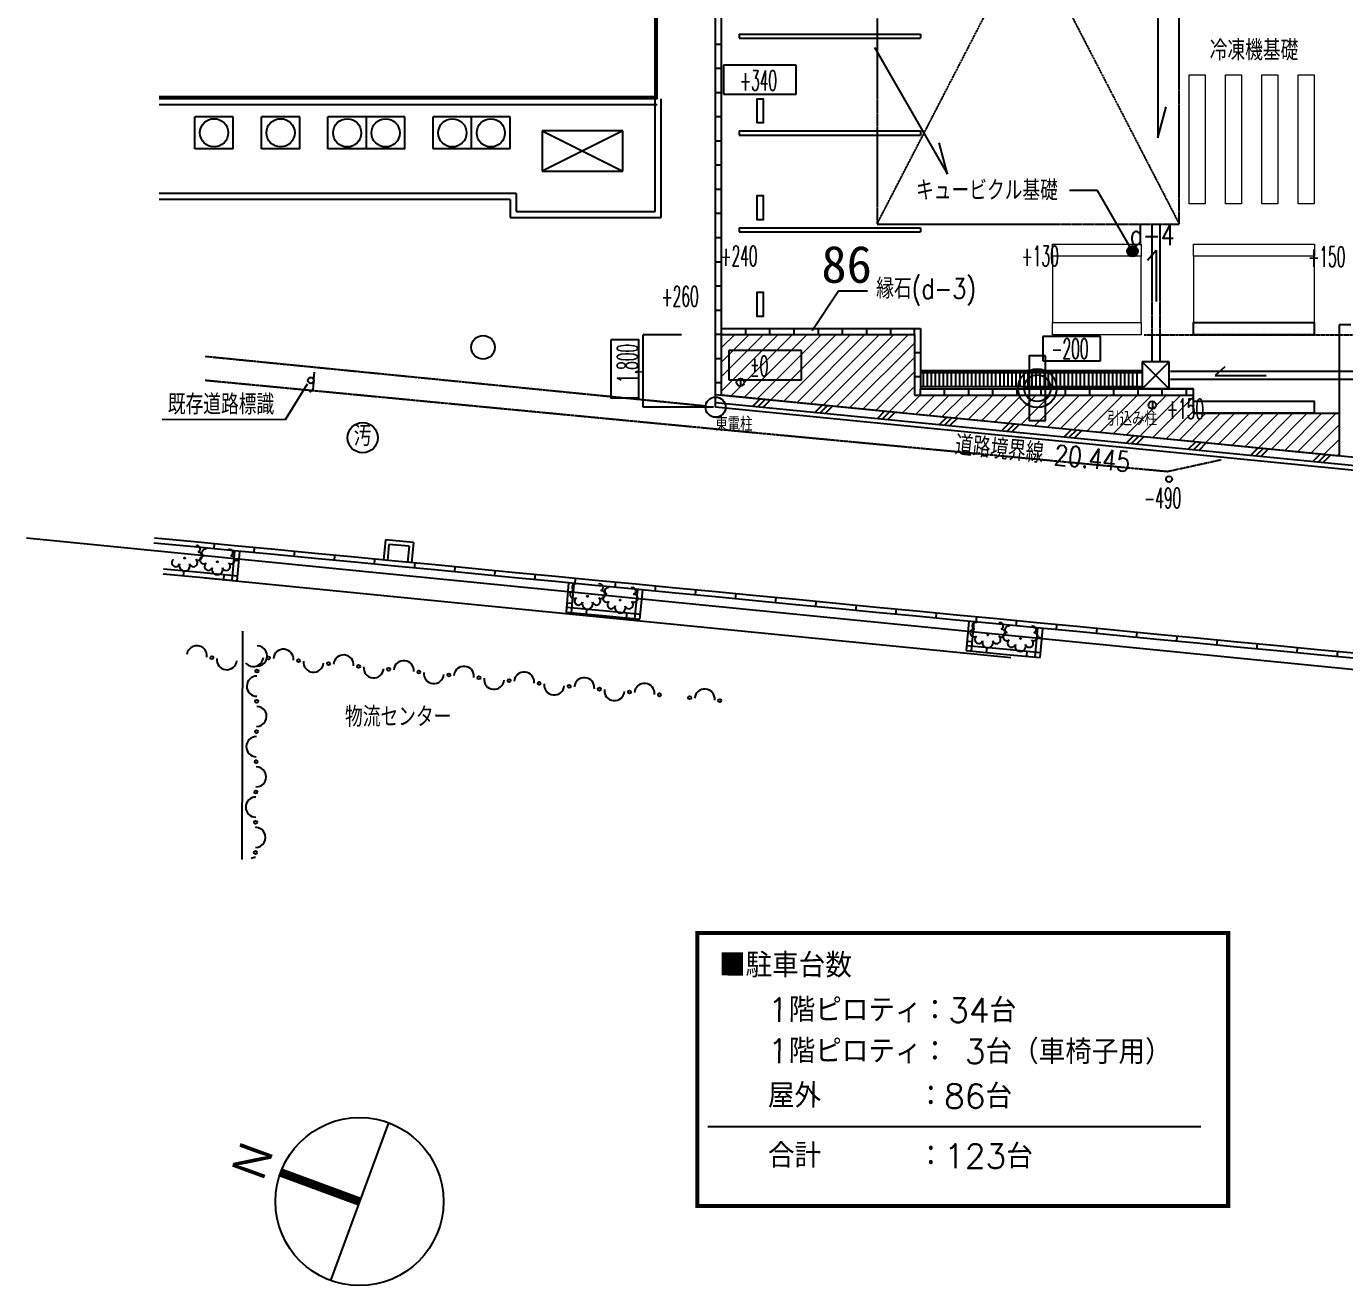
# Model space of a CAD drawing. Header units: millimetres. Extents: x 3721 to 423725, y 3529 to 115772.
# Drawn here: x 3721 to 36435, y 8220 to 39457 of the extents above; entities that cross this region are included whole.
import ezdxf
from ezdxf.enums import TextEntityAlignment as Align

# ---------------------------------------------------------------- set-up
doc = ezdxf.new("R2010")
doc.units = ezdxf.units.MM
doc.header["$LTSCALE"] = 0.2
doc.header["$PDMODE"] = 1
doc.linetypes.add('CENTER', pattern=[50.8, 31.75, -6.35, 6.35, -6.35])
doc.linetypes.add('HIDDEN', pattern=[0.375, 0.25, -0.125])
doc.layers.get('Defpoints').update_dxf_attribs({"color": 40})
for name, color, linetype in [('0-0', 7, 'Continuous'), ('0-1', 7, 'Continuous'), ('92 設備記述', 3, 'Continuous'), ('A_建築（下図）', 8, 'Continuous'), ('A_緑地', 3, 'Continuous')]:
    doc.layers.add(name, color=color, linetype=linetype)
doc.layers.add('A_通芯', color=8, linetype='Continuous', plot=False)
doc.layers.add('改修範囲', color=1, linetype='Continuous', lineweight=9, true_color=0xff0000)
doc.styles.get("Standard").update_dxf_attribs({"font": 'simplex.shx', "width": 0.8, "height": 700, "bigfont": 'extfont2.shx'})
doc.styles.add('Standard-A', font='romans.shx', dxfattribs={"bigfont": 'extfont2.shx'})
doc.styles.add('ゴシック', font='MS Gothic.ttf', dxfattribs={"height": 4})

msp = doc.modelspace()

# ---------------------------------------------------------------- hatches: boundary and pattern name
at = {"layer": '92 設備記述'}
h = msp.add_hatch(color=8, dxfattribs=at)
h.dxf.hatch_style = 1
h.paths.add_polyline_path([(31301.1, 33878.2, 1), (31039.3, 33878.2, 1)])
at = {"layer": 'A_緑地', "lineweight": 5}
h = msp.add_hatch(dxfattribs=at)
h.set_pattern_fill('ANSI31', color=8, scale=80)
h.set_pattern_definition([(45, (-4649.45, 40348.75), (-179.6051, 179.6051), [])])
h.paths.add_polyline_path([(20974.5, 31812.2), (20974.5, 30314.7), (36299.3, 28806.9), (36299.3, 29858.5), (32687.9, 29858.5), (32687.9, 30312.2), (25757.9, 30312.2), (25757.9, 31812.2)])

# ---------------------------------------------------------------- linework, layer by layer
for p, q in [((12705.3, 12262.5), (11268.2, 8348.2)), ((11958.6, 10227.3), (10002.6, 10945.4)), ((11961.4, 10235.1), (10005.1, 10953.3)), ((11964.3, 10242.9), (10007.7, 10961.2)), ((11967.1, 10250.7), (10010.4, 10969.1)), ((11970, 10258.5), (10013, 10976.9)), ((11972.5, 10266.4), (10015.7, 10984.8)), ((11975.3, 10274.2), (10018.4, 10992.6)), ((11978.2, 10282), (10021.2, 11000.4)), ((11981, 10289.7), (10024, 11008.3)), ((11983.9, 10297.5), (10026.8, 11016.1)), ((11986.7, 10305.3), (10029.6, 11023.8)), ((11989.6, 10313.1), (10032.5, 11031.6)), ((11992.5, 10320.9), (10035.4, 11039.4)), ((11995.3, 10328.7), (10038.3, 11047.2)), ((11998.2, 10336.5), (10041.3, 11054.9)), ((12001, 10344.2), (10044.3, 11062.6)), ((12003.7, 10352.1), (10047.3, 11070.4)), ((12006.6, 10359.9), (10050.4, 11078.1)), ((12009.4, 10367.7), (10053.5, 11085.8)), ((12012.3, 10375.5), (10056.6, 11093.5)), ((12015.2, 10383.2), (10059.7, 11101.1))]:
    msp.add_line(p, q)
msp.add_circle((11986.7, 10305.3), 2084.9)
at = {"layer": '0-0', "color": 8, "linetype": 'Continuous'}
for p, q in [((21748.7, 30037.6), (21931.7, 30220.6)), ((21877.5, 30024.9), (22060.4, 30207.9)), ((22006.2, 30012.3), (22189.2, 30195.2)), ((23293.7, 29885.6), (23476.7, 30068.5)), ((23422.5, 29872.9), (23605.5, 30055.9)), ((23551.2, 29860.2), (23734.2, 30043.2)), ((24838.8, 29733.6), (25021.7, 29916.5)), ((24967.5, 29720.9), (25150.5, 29903.9)), ((25096.3, 29708.2), (25279.2, 29891.2)), ((26383.8, 29581.5), (26566.8, 29764.5)), ((26512.6, 29568.9), (26695.5, 29751.8)), ((26641.3, 29556.2), (26824.3, 29739.2)), ((27928.8, 29429.5), (28111.8, 29612.5)), ((28057.6, 29416.9), (28240.6, 29599.8)), ((28186.4, 29404.2), (28369.3, 29587.1)), ((29473.9, 29277.5), (29656.8, 29460.5)), ((29602.6, 29264.8), (29785.6, 29447.8)), ((29731.4, 29252.2), (29914.4, 29435.1)), ((31018.9, 29125.5), (31201.9, 29308.4)), ((31147.7, 29112.8), (31330.6, 29295.8)), ((31276.4, 29100.1), (31459.4, 29283.1)), ((32564, 28973.5), (32746.9, 29156.4)), ((32692.7, 28960.8), (32875.7, 29143.8)), ((32821.5, 28948.1), (33004.4, 29131.1)), ((34109, 28821.4), (34292, 29004.4)), ((34237.7, 28808.8), (34420.7, 28991.7)), ((34366.5, 28796.1), (34549.5, 28979.1)), ((35654, 28669.4), (35837, 28852.4)), ((35782.8, 28656.8), (35965.7, 28839.7)), ((35911.5, 28644.1), (36094.5, 28827.1))]:
    msp.add_line(p, q, dxfattribs=at)
at = {"layer": '0-1', "color": 8}
for p, q in [((20824.5, 30011.5), (20824.5, 93012.2)), ((19324.5, 37712.2), (19324.5, 89712.2)), ((19324.5, 37712.2), (7019.2, 37712.2)), ((19324.5, 34862.2), (19324.5, 37712.2)), ((19374.5, 37512.2), (7019.2, 37512.2)), ((15874.5, 35312.2), (7019.2, 35312.2)), ((15874.5, 35312.2), (15874.5, 34862.2)), ((15874.5, 34862.2), (19324.5, 34862.2)), ((41170.9, 27997.4), (20824.5, 30011.5)), ((41037.9, 23066.3), (3720.7, 26760.4)), ((8158, 25778.7), (28147.7, 23799.9)), ((9081.8, 24455.1), (9066, 18792.9))]:
    msp.add_line(p, q, dxfattribs=at)
at = {"layer": '0-1', "color": 8, "linetype": 'Continuous'}
for p, q in [((20974.5, 30314.7), (20974.5, 93012.2)), ((19374.5, 37662.2), (19374.5, 89762.2)), ((31795.5, 40315.7), (31795.5, 36688.7)), ((21407.9, 39262.2), (21407.9, 39162.2)), ((21407.9, 39262.2), (25907.9, 39262.2)), ((25907.9, 39262.2), (25907.9, 39162.2)), ((20974.4, 39011.5), (20824.4, 39011.5)), ((21407.9, 39162.2), (25907.9, 39162.2)), ((24764.6, 38934), (26578.1, 35792.9)), ((20974.4, 38411.5), (20824.4, 38411.5)), ((22824.7, 38496.4), (21024.7, 38496.4)), ((21024.7, 38496.4), (21024.7, 37776.4)), ((22824.7, 37776.4), (22824.7, 38496.4)), ((19374.5, 37662.2), (7019.2, 37662.2)), ((19474.5, 34712.2), (19474.5, 37662.2)), ((20974.4, 37811.5), (20824.4, 37811.5)), ((21024.7, 37776.4), (22824.7, 37776.4)), ((31795.5, 36688.7), (32003.2, 37463.8)), ((7904.5, 36422.2), (7904.5, 37212.2)), ((7904.5, 36422.2), (7904.5, 37212.2)), ((8854.5, 37212.2), (7904.5, 37212.2)), ((8854.5, 36422.2), (8854.5, 37212.2)), ((9554.5, 36422.2), (9554.5, 37212.2)), ((10504.5, 37212.2), (9554.5, 37212.2)), ((10504.5, 36422.2), (10504.5, 37212.2)), ((13114.5, 37212.2), (11204.5, 37212.2)), ((11204.5, 36418.2), (11204.5, 37212.2)), ((12159.5, 36418.2), (12159.5, 37212.2)), ((13114.5, 36418.2), (13114.5, 37212.2)), ((15724.5, 37212.2), (13814.5, 37212.2)), ((13814.5, 36418.2), (13814.5, 37212.2)), ((14769.5, 36418.2), (14769.5, 37212.2)), ((15724.5, 36418.2), (15724.5, 37212.2)), ((20974.4, 37211.5), (20824.4, 37211.5)), ((18524.5, 36862.2), (16524.5, 35862.2)), ((16524.5, 36862.2), (18524.5, 35862.2)), ((18524.5, 36862.2), (16524.5, 36862.2)), ((16524.5, 36862.2), (16524.5, 35862.2)), ((18524.5, 35862.2), (18524.5, 36862.2)), ((21407.9, 36862.2), (21407.9, 36762.2)), ((21407.9, 36862.2), (25907.9, 36862.2)), ((21407.9, 36762.2), (25907.9, 36762.2)), ((25907.9, 36862.2), (25907.9, 36762.2)), ((8854.5, 36422.2), (7904.5, 36422.2)), ((10504.5, 36422.2), (9554.5, 36422.2)), ((13114.5, 36418.2), (11204.5, 36418.2)), ((15724.5, 36418.2), (13814.5, 36418.2)), ((20974.4, 36611.5), (20824.4, 36611.5)), ((26578.1, 35792.9), (26370.4, 36568)), ((20974.4, 36011.5), (20824.4, 36011.5)), ((16524.5, 35862.2), (18524.5, 35862.2)), ((20974.4, 35411.5), (20824.4, 35411.5)), ((15724.5, 35162.2), (7019.2, 35162.2)), ((15724.5, 35162.2), (15724.5, 34712.2)), ((15724.5, 34712.2), (19474.5, 34712.2)), ((20974.5, 34811.5), (20824.5, 34811.5)), ((21407.9, 34462.2), (21407.9, 34362.2)), ((21407.9, 34462.2), (25907.9, 34462.2)), ((21407.9, 34362.2), (25907.9, 34362.2)), ((25907.9, 34462.2), (25907.9, 34362.2)), ((20974.5, 34211.5), (20824.5, 34211.5)), ((31546.8, 33657.6), (31756, 33904.6)), ((31756, 33904.6), (31756, 32631.6)), ((20974.5, 33611.5), (20824.5, 33611.5)), ((20974.5, 33011.5), (20824.5, 33011.5)), ((20974.5, 32411.5), (20824.5, 32411.5)), ((19028.3, 30011.5), (19028.3, 31808.5)), ((19979, 31808.5), (19028.3, 31808.5)), ((20974.5, 31811.5), (20824.5, 31811.5)), ((20974.5, 31962.2), (25907.9, 31962.2)), ((20974.5, 31812.2), (25757.9, 31812.2)), ((21574.5, 31812.2), (21574.5, 31962.2)), ((22174.5, 31812.2), (22174.5, 31962.2)), ((22774.5, 31812.2), (22774.5, 31962.2)), ((23374.5, 31812.2), (23374.5, 31962.2)), ((23974.5, 31812.2), (23974.5, 31962.2)), ((24574.5, 31812.2), (24574.5, 31962.2)), ((25174.5, 31812.2), (25174.5, 31962.2)), ((25757.9, 31812.2), (25757.9, 31962.2)), ((25757.9, 31812.2), (25757.9, 30312.2)), ((25907.9, 31962.2), (25907.9, 30462.2)), ((30375.4, 31765.9), (28942.5, 31765.9)), ((28942.5, 31765.9), (28942.5, 31158.8)), ((30375.4, 31158.8), (30375.4, 31765.9)), ((36299.3, 32055.2), (36299.3, 28806.9)), ((36587.9, 32055.2), (36299.3, 32055.2)), ((21155.7, 31413.3), (21155.7, 30693.3)), ((22955.7, 31413.3), (21155.7, 31413.3)), ((22955.7, 30693.3), (22955.7, 31413.3)), ((20974.5, 31211.5), (20824.5, 31211.5)), ((25907.9, 31362.2), (25757.9, 31362.2)), ((25907.9, 31137.2), (25907.9, 30462.2)), ((28942.5, 31158.8), (30375.4, 31158.8)), ((31407.9, 31137.2), (31407.9, 30462.2)), ((31407.9, 31137.2), (32082.9, 30462.2)), ((31407.9, 30462.2), (32082.9, 31137.2)), ((32082.9, 31137.2), (31407.9, 31137.2)), ((32082.9, 30462.2), (32082.9, 31137.2)), ((10859.4, 30881.4), (10848.5, 30706.1)), ((10859.4, 30881.4), (10848.5, 30706.1)), ((25907.9, 30762.2), (25757.9, 30762.2)), ((31407.9, 30912.2), (25907.9, 30912.2)), ((31407.9, 30862.2), (25907.9, 30862.2)), ((25982.9, 30512.2), (25982.9, 30862.2)), ((26082.9, 30512.2), (26082.9, 30862.2)), ((26182.9, 30512.2), (26182.9, 30862.2)), ((26282.9, 30512.2), (26282.9, 30862.2)), ((26382.9, 30512.2), (26382.9, 30862.2)), ((26482.9, 30512.2), (26482.9, 30862.2)), ((26582.9, 30512.2), (26582.9, 30862.2)), ((26682.9, 30512.2), (26682.9, 30862.2)), ((26782.9, 30512.2), (26782.9, 30862.2)), ((26882.9, 30512.2), (26882.9, 30862.2)), ((26982.9, 30512.2), (26982.9, 30862.2)), ((27082.9, 30512.2), (27082.9, 30862.2)), ((27182.9, 30512.2), (27182.9, 30862.2)), ((27282.9, 30512.2), (27282.9, 30862.2)), ((27382.9, 30512.2), (27382.9, 30862.2)), ((27482.9, 30512.2), (27482.9, 30862.2)), ((27582.9, 30512.2), (27582.9, 30862.2)), ((27682.9, 30512.2), (27682.9, 30862.2)), ((27782.9, 30512.2), (27782.9, 30862.2)), ((27882.9, 30512.2), (27882.9, 30862.2)), ((27982.9, 30512.2), (27982.9, 30862.2)), ((28082.9, 30512.2), (28082.9, 30862.2)), ((28182.9, 30512.2), (28182.9, 30862.2)), ((28282.9, 30512.2), (28282.9, 30862.2)), ((28382.9, 30512.2), (28382.9, 30862.2)), ((28482.9, 30512.2), (28482.9, 30862.2)), ((28582.9, 30512.2), (28582.9, 30862.2)), ((28682.9, 30512.2), (28682.9, 30862.2)), ((28782.9, 30512.2), (28782.9, 30862.2)), ((28882.9, 30512.2), (28882.9, 30862.2)), ((28982.9, 30512.2), (28982.9, 30862.2)), ((29082.9, 30512.2), (29082.9, 30862.2)), ((29182.9, 30512.2), (29182.9, 30862.2)), ((29282.9, 30512.2), (29282.9, 30862.2)), ((29382.9, 30512.2), (29382.9, 30862.2)), ((29482.9, 30512.2), (29482.9, 30862.2)), ((29582.9, 30512.2), (29582.9, 30862.2)), ((29682.9, 30512.2), (29682.9, 30862.2)), ((29782.9, 30512.2), (29782.9, 30862.2)), ((29882.9, 30512.2), (29882.9, 30862.2)), ((29982.9, 30512.2), (29982.9, 30862.2)), ((30082.9, 30512.2), (30082.9, 30862.2)), ((30182.9, 30512.2), (30182.9, 30862.2)), ((30282.9, 30512.2), (30282.9, 30862.2)), ((30382.9, 30512.2), (30382.9, 30862.2)), ((30482.9, 30512.2), (30482.9, 30862.2)), ((30582.9, 30512.2), (30582.9, 30862.2)), ((30682.9, 30512.2), (30682.9, 30862.2)), ((30782.9, 30512.2), (30782.9, 30862.2)), ((30882.9, 30512.2), (30882.9, 30862.2)), ((30982.9, 30512.2), (30982.9, 30862.2)), ((31082.9, 30512.2), (31082.9, 30862.2)), ((31182.9, 30512.2), (31182.9, 30862.2)), ((31182.9, 30512.2), (31182.9, 30862.2)), ((31282.9, 30512.2), (31282.9, 30862.2)), ((31282.9, 30512.2), (31282.9, 30862.2)), ((33465.4, 31008.9), (33218.4, 30799.7)), ((33218.4, 30799.7), (34491.4, 30799.7)), ((10831.8, 30438.8), (10747.4, 30381)), ((10831.8, 30438.8), (10747.4, 30381)), ((10844.2, 30637.7), (10831.8, 30438.8)), ((10844.2, 30637.7), (10831.8, 30438.8)), ((20974.5, 30611.5), (20824.5, 30611.5)), ((21155.7, 30693.3), (22955.7, 30693.3)), ((21442.7, 30719.3), (21442.7, 30529.3)), ((31407.9, 30512.2), (25907.9, 30512.2)), ((25907.9, 30312.2), (25907.9, 30462.2)), ((25907.9, 30462.2), (26582.9, 30462.2)), ((25907.9, 30462.2), (32687.9, 30462.2)), ((26507.9, 30312.2), (26507.9, 30462.2)), ((27107.9, 30312.2), (27107.9, 30462.2)), ((27707.9, 30312.2), (27707.9, 30462.2)), ((28307.9, 30312.2), (28307.9, 30462.2)), ((32687.9, 30462.2), (28507.9, 30462.2)), ((28907.9, 30312.2), (28907.9, 30462.2)), ((29507.9, 30312.2), (29507.9, 30462.2)), ((30107.9, 30312.2), (30107.9, 30462.2)), ((30707.9, 30312.2), (30707.9, 30462.2)), ((31307.9, 30312.2), (31307.9, 30462.2)), ((31407.9, 30462.2), (32082.9, 30462.2)), ((31907.9, 30312.2), (31907.9, 30462.2)), ((32507.9, 30312.2), (32507.9, 30462.2)), ((32687.9, 30158.5), (32687.9, 30462.2)), ((20824.5, 30329.5), (41814, 28264.3)), ((20824.5, 30128.5), (41795.3, 28065.1)), ((25757.9, 30312.2), (32687.9, 30312.2)), ((31663.3, 30158.2), (31663.3, 29968.2)), ((20776.7, 30011.5), (19028.3, 30011.5)), ((7881, 26545.7), (6885.6, 26641.3)), ((7893, 26670.1), (6897.5, 26765.7)), ((8876.4, 26450.1), (7881, 26545.7)), ((8888.4, 26574.5), (7893, 26670.1)), ((8378.7, 26497.9), (8390.7, 26622.3)), ((9883.8, 26478.9), (8888.4, 26574.5)), ((9374.1, 26402.3), (9386.1, 26526.7)), ((12629.1, 26717.5), (12581.3, 26219.8)), ((13325.9, 26650.6), (12629.1, 26717.5)), ((12719.1, 26608.4), (12680.9, 26210.3)), ((13216.8, 26560.6), (12719.1, 26608.4)), ((13216.8, 26560.6), (13178.6, 26162.5)), ((13325.9, 26650.6), (13278.1, 26152.9)), ((8824.6, 25718.1), (8895.1, 26440)), ((8873.2, 26215.8), (8997.6, 26203.6)), ((9871.8, 26354.5), (8876.4, 26450.1)), ((8949, 25706), (9019.5, 26427.8)), ((10867.3, 26258.9), (9871.8, 26354.5)), ((10879.2, 26383.3), (9883.8, 26478.9)), ((10369.6, 26306.7), (10381.5, 26431.1)), ((11862.7, 26163.3), (10867.3, 26258.9)), ((11874.6, 26287.7), (10879.2, 26383.3)), ((11365, 26211.1), (11376.9, 26335.5)), ((12870, 26192.1), (11874.6, 26287.7)), ((12360.4, 26115.5), (12372.4, 26239.9)), ((13865.5, 26096.5), (12870, 26192.1)), ((7115.4, 25879.7), (8110.9, 25785.4)), ((7127.2, 26004.2), (8122.7, 25909.8)), ((7625, 25957), (7613.2, 25832.6)), ((8122.7, 25909.8), (8960.8, 25830.4)), ((8620.5, 25862.7), (8608.7, 25738.2)), ((12858.1, 26067.7), (11862.7, 26163.3)), ((13853.5, 25972.1), (12858.1, 26067.7)), ((13355.8, 26019.9), (13367.8, 26144.3)), ((14848.9, 25876.5), (13853.5, 25972.1)), ((14860.9, 26000.9), (13865.5, 26096.5)), ((14351.2, 25924.3), (14363.2, 26048.7)), ((15844.4, 25780.9), (14848.9, 25876.5)), ((15856.3, 25905.3), (14860.9, 26000.9)), ((15346.6, 25828.7), (15358.6, 25953.1)), ((16851.7, 25809.7), (15856.3, 25905.3)), ((16342.1, 25733.1), (16354, 25857.5)), ((8110.9, 25785.4), (8949, 25706)), ((16839.8, 25685.3), (15844.4, 25780.9)), ((17835.2, 25589.7), (16839.8, 25685.3)), ((17847.2, 25714.1), (16851.7, 25809.7)), ((17847.2, 25714.1), (16851.7, 25809.7)), ((17178.4, 25651.4), (17113.1, 24929.5)), ((17302.9, 25640.1), (17237.6, 24918.3)), ((17337.5, 25637.5), (17349.4, 25761.9)), ((18830.6, 25494.1), (17835.2, 25589.7)), ((18842.6, 25618.5), (17847.2, 25714.1)), ((18332.9, 25541.8), (18344.9, 25666.3)), ((19838, 25522.9), (18842.6, 25618.5)), ((19328.3, 25446.3), (19340.3, 25570.7)), ((20833.4, 25427.3), (19838, 25522.9)), ((18822.3, 24767.9), (18892.8, 25489.8)), ((19826, 25398.5), (18830.6, 25494.1)), ((18870.9, 25265.5), (18995.3, 25253.4)), ((18946.7, 24755.8), (19017.2, 25477.6)), ((20821.5, 25302.8), (19826, 25398.5)), ((20323.8, 25350.7), (20335.7, 25475.1)), ((21816.9, 25207.3), (20821.5, 25302.8)), ((21828.8, 25331.7), (20833.4, 25427.3)), ((21319.2, 25255.1), (21331.1, 25379.5)), ((22812.3, 25111.7), (21816.9, 25207.3)), ((22824.2, 25236.1), (21828.8, 25331.7)), ((22314.6, 25159.5), (22326.5, 25283.9)), ((23819.7, 25140.5), (22824.2, 25236.1)), ((17113.1, 24929.5), (18108.7, 24835.2)), ((17124.9, 25054), (18120.5, 24959.6)), ((17257.9, 25142.1), (17133.4, 25153.4)), ((17622.7, 25006.8), (17610.9, 24882.4)), ((18120.5, 24959.6), (18958.5, 24880.2)), ((18618.2, 24912.4), (18606.4, 24788)), ((23807.7, 25016.1), (22812.3, 25111.7)), ((23310, 25063.8), (23322, 25188.3)), ((24803.1, 24920.5), (23807.7, 25016.1)), ((24815.1, 25044.9), (23819.7, 25140.5)), ((24305.4, 24968.2), (24317.4, 25092.7)), ((24305.4, 24968.2), (24317.4, 25092.7)), ((25798.6, 24824.8), (24803.1, 24920.5)), ((25810.5, 24949.3), (24815.1, 25044.9)), ((25300.9, 24872.7), (25312.8, 24997.1)), ((25300.9, 24872.7), (25312.8, 24997.1)), ((26805.9, 24853.7), (25810.5, 24949.3)), ((26296.3, 24777.1), (26308.2, 24901.5)), ((18108.7, 24835.2), (18946.7, 24755.8)), ((26794, 24729.2), (25798.6, 24824.8)), ((27789.4, 24633.6), (26794, 24729.2)), ((27801.4, 24758.1), (26805.9, 24853.7)), ((27110.2, 24696.1), (27045, 23974.2)), ((27234.7, 24684.8), (27169.5, 23963)), ((27291.7, 24681.5), (27303.6, 24805.9)), ((28784.8, 24538.1), (27789.4, 24633.6)), ((28796.8, 24662.5), (27801.4, 24758.1)), ((28287.1, 24585.8), (28299.1, 24710.3)), ((29780.2, 24442.5), (28784.8, 24538.1)), ((29792.2, 24566.9), (28796.8, 24662.5)), ((29282.5, 24490.2), (29294.5, 24614.7)), ((30787.6, 24471.3), (29792.2, 24566.9)), ((28754.1, 23812.6), (28824.7, 24534.4)), ((28802.8, 24310.2), (28927.1, 24298.1)), ((28878.5, 23800.4), (28949.1, 24522.3)), ((30775.7, 24346.8), (29780.2, 24442.5)), ((30277.9, 24394.6), (30289.9, 24519.1)), ((31771.1, 24251.2), (30775.7, 24346.8)), ((31783, 24375.7), (30787.6, 24471.3)), ((31273.4, 24299), (31285.3, 24423.5)), ((32766.5, 24155.6), (31771.1, 24251.2)), ((32778.4, 24280.1), (31783, 24375.7)), ((32268.8, 24203.5), (32280.7, 24327.9)), ((33773.9, 24184.5), (32778.4, 24280.1)), ((33264.2, 24107.8), (33276.2, 24232.3)), ((27045, 23974.2), (28040.5, 23879.9)), ((27056.8, 24098.7), (28052.3, 24004.3)), ((27189.7, 24186.9), (27065.2, 24198.1)), ((27554.5, 24051.5), (27542.7, 23927)), ((28052.3, 24004.3), (28890.3, 23924.9)), ((28550.1, 23957.1), (28538.3, 23832.7)), ((33761.9, 24060), (32766.5, 24155.6)), ((34757.3, 23964.4), (33761.9, 24060)), ((34769.3, 24088.9), (33773.9, 24184.5)), ((34259.6, 24012.2), (34271.6, 24136.7)), ((35752.7, 23868.8), (34757.3, 23964.4)), ((35764.7, 23993.3), (34769.3, 24088.9)), ((35255.1, 23916.6), (35267, 24041.1)), ((36760.1, 23897.7), (35764.7, 23993.3)), ((36250.5, 23821), (36262.4, 23945.5)), ((28040.5, 23879.9), (28878.5, 23800.4)), ((36748.2, 23773.2), (35752.7, 23868.8))]:
    msp.add_line(p, q, dxfattribs=at)
at = {"layer": '0-1', "color": 8, "linetype": 'HIDDEN', "ltscale": 30}
for p, q in [((24830.9, 34553.2), (32330.9, 49053.2)), ((24830.9, 49053.2), (32330.9, 34553.2)), ((31656, 31137.2), (31656, 34553.2)), ((31856, 31137.2), (31856, 34553.2)), ((36658.2, 30899.7), (32082.9, 30899.7)), ((21080.6, 29440.2), (8158, 30672.6)), ((36658.2, 30699.7), (32082.9, 30699.7)), ((32039.7, 28409.7), (21080.6, 29440.2)), ((33373.8, 28702.3), (32039.7, 28409.7))]:
    msp.add_line(p, q, dxfattribs=at)
msp.add_lwpolyline([(24830.9, 34553.2), (32330.9, 34553.2), (32330.9, 49053.2), (24830.9, 49053.2), (24830.9, 34553.2), (24830.9, 34553.2), (24830.9, 34553.2)], close=True, dxfattribs=at)
at = {"layer": '0-1', "color": 8, "linetype": 'Continuous'}
for points in [[(21857.9, 37062.2), (21857.9, 37662.2), (22007.9, 37662.2), (22007.9, 37062.2), (21857.9, 37062.2), (21857.9, 37062.2)], [(21857.9, 34662.2), (21857.9, 35262.2), (22007.9, 35262.2), (22007.9, 34662.2), (21857.9, 34662.2), (21857.9, 34662.2)], [(21857.9, 32262.2), (21857.9, 32862.2), (22007.9, 32862.2), (22007.9, 32262.2), (21857.9, 32262.2), (21857.9, 32262.2)], [(18226.2, 31683.6), (18226.2, 30239), (18921.7, 30239), (18921.7, 31683.6), (18226.2, 31683.6), (18226.2, 31683.6)], [(29009.3, 31281.6), (28609.3, 31281.6), (28609.3, 29681.6), (29009.3, 29681.6), (29009.3, 31281.6), (29009.3, 31281.6)]]:
    msp.add_lwpolyline(points, close=True, dxfattribs=at)
at = {"layer": '0-1', "color": 8, "linetype": 'Continuous', "const_width": 0.004}
for points in [[(18948.9, 31808.5, 1), (19107.7, 31808.5, 1)], [(18948.9, 30011.5, 1), (19107.7, 30011.5, 1)]]:
    msp.add_lwpolyline(points, format="xyb", close=True, dxfattribs=at)
at = {"layer": '0-1', "color": 8, "linetype": 'Continuous'}
for centre, radius in [((8379.5, 36817.2), 350), ((10029.5, 36817.2), 350), ((11682, 36815.2), 350), ((12637, 36815.2), 350), ((14292, 36815.2), 350), ((15247, 36815.2), 350), ((15054.3, 31495.5), 292.5), ((15054.3, 31495.5), 292.5), ((28809.3, 30481.6), 479.7), ((28809.3, 30481.6), 329.7), ((10779.8, 30676.1), 75), ((21441.1, 30624.3), 95), ((31661.7, 30063.2), 95), ((31661.7, 30063.2), 95), ((32078.8, 28225.9), 75), ((7648.8, 26268.3), 13.4), ((8460.2, 26176.4), 13.4), ((17646.5, 25318), 13.4), ((18457.9, 25226.2), 13.4), ((27578.3, 24362.7), 13.4), ((28389.7, 24270.9), 13.4), ((8325, 23796.5), 37.5), ((9726.4, 23790.8), 37.5), ((10473.1, 23720.4), 37.5), ((11219.8, 23650), 37.5), ((11966.5, 23579.5), 37.5), ((9443.8, 23464.5), 37.5), ((12713.2, 23509.1), 37.5), ((13459.8, 23438.6), 37.5), ((14206.5, 23368.2), 37.5), ((14953.2, 23297.8), 37.5), ((15699.9, 23227.4), 37.5), ((16446.6, 23156.9), 37.5), ((17193.3, 23086.5), 37.5), ((17939.9, 23016.1), 37.5), ((18686.6, 22945.6), 37.5), ((19433.3, 22875.2), 37.5), ((9437.2, 22714.5), 37.5), ((20180, 22804.8), 37.5), ((20926.7, 22734.3), 37.5), ((9430.6, 21964.5), 37.5), ((9424, 21214.6), 37.5), ((9417.4, 20464.6), 37.5), ((9410.8, 19714.6), 37.5), ((9404.2, 18964.6), 37.5)]:
    msp.add_circle(centre, radius, dxfattribs=at)
at = {"layer": '0-1', "color": 8}
msp.add_circle((20824.5, 30011.5), 250, dxfattribs=at)
at = {"layer": '0-1', "color": 8, "linetype": 'Continuous'}
for centre, radius, start, end in [((7951.5, 26491.7), 84.1, 289.84, 109.84), ((7428.5, 26152.8), 99.1, 124.84, 341.71), ((7868.9, 26151.6), 99.1, 197.97, 54.84), ((7983, 26313.6), 99.1, 234.84, 91.71), ((8126.7, 26223.6), 99.1, 87.9701, 304.84), ((8159.2, 26401.5), 84.1, 69.8401, 249.84), ((8762.9, 26399.8), 84.1, 289.84, 109.84), ((8794.4, 26221.7), 99.1, 234.84, 91.71), ((7648.5, 26079.4), 132.9, 161.405, 18.275), ((8239.8, 26060.9), 99.1, 124.84, 341.71), ((8459.9, 25987.5), 132.9, 161.405, 18.275), ((8680.3, 26059.7), 99.1, 197.97, 54.84), ((17345.5, 25543.1), 84.1, 69.8401, 249.84), ((17949.2, 25541.4), 84.1, 289.84, 109.84), ((18156.9, 25451.3), 84.1, 69.8401, 249.84), ((18760.6, 25449.6), 84.1, 289.84, 109.84), ((17313, 25365.2), 99.1, 87.9701, 304.84), ((17426.2, 25202.6), 99.1, 124.84, 341.71), ((17866.6, 25201.4), 99.1, 197.97, 54.84), ((17980.7, 25363.4), 99.1, 234.84, 91.71), ((18124.4, 25273.4), 99.1, 87.9701, 304.84), ((18237.5, 25110.7), 99.1, 124.84, 341.71), ((18678, 25109.5), 99.1, 197.97, 54.84), ((18792.1, 25271.5), 99.1, 234.84, 91.71), ((17646.2, 25129.2), 132.9, 161.405, 18.275), ((18457.6, 25037.3), 132.9, 161.405, 18.275), ((27277.3, 24587.8), 84.1, 69.8401, 249.84), ((27881.1, 24586.1), 84.1, 289.84, 109.84), ((28088.7, 24496), 84.1, 69.8401, 249.84), ((28692.5, 24494.3), 84.1, 289.84, 109.84), ((27244.9, 24409.9), 99.1, 87.9701, 304.84), ((27358, 24247.3), 99.1, 124.84, 341.71), ((27578.1, 24173.8), 132.9, 161.405, 18.275), ((27798.5, 24246), 99.1, 197.97, 54.84), ((27912.5, 24408), 99.1, 234.84, 91.71), ((28056.2, 24318.1), 99.1, 87.9701, 304.84), ((28169.4, 24155.4), 99.1, 124.84, 341.71), ((28609.8, 24154.2), 99.1, 197.97, 54.84), ((28723.9, 24316.2), 99.1, 234.84, 91.71), ((7953, 23844.1), 250, 352.715, 172.715), ((9447.1, 23839.5), 250, 269.4948, 89.4948), ((10099.8, 23755.6), 250, 354.6114, 174.6114), ((28389.4, 24082), 132.9, 161.405, 18.275), ((8697, 23748.9), 250, 172.715, 352.715), ((9353.1, 23826), 250, 219.218, 354.6114), ((10846.4, 23685.2), 250, 174.6114, 354.6114), ((11593.1, 23614.7), 250, 354.6114, 174.6114), ((12339.8, 23544.3), 250, 174.6114, 354.6114), ((13086.5, 23473.9), 250, 354.6114, 174.6114), ((14579.9, 23333), 250, 354.6114, 174.6114), ((9440.5, 23089.5), 250, 89.4948, 269.4948), ((13833.2, 23403.4), 250, 174.6114, 354.6114), ((15326.6, 23262.6), 250, 174.6114, 354.6114), ((16073.2, 23192.1), 250, 354.6114, 174.6114), ((17566.6, 23051.3), 250, 354.6114, 174.6114), ((16819.9, 23121.7), 250, 174.6114, 354.6114), ((18313.3, 22980.8), 250, 174.6114, 354.6114), ((19060, 22910.4), 250, 354.6114, 174.6114), ((20553.3, 22769.5), 250, 354.6114, 174.6114), ((9433.9, 22339.5), 250, 269.4948, 89.4948), ((9427.3, 21589.5), 250, 89.4948, 269.4948), ((9420.7, 20839.6), 250, 269.4948, 89.4948), ((9414.1, 20089.6), 250, 89.4948, 269.4948), ((9407.5, 19339.6), 250, 269.4948, 89.4948), ((9400.9, 18589.7), 250, 89.4948, 113.9857)]:
    msp.add_arc(centre, radius, start, end, dxfattribs=at)
at = {"layer": '0-1', "color": 7}
for p in [(32201.4, 38434.4), (32201.4, 38434.4), (32201.4, 38434.4), (31317.9, 36484.4), (31317.9, 36484.4), (32201.4, 36484.4), (30825.9, 33684.4), (32201.4, 33684.4), (11107.5, 17132.3), (11107.5, 16233.8), (30454.4, 15335.4), (6394.3, 13129.4), (19922.4, 13292.4), (19922.4, 13292.4), (7141, 13058.9), (7887.7, 12988.5), (8634.3, 12918.1), (9381, 12847.6), (10127.7, 12777.2), (6311.4, 12522.8), (10874.4, 12706.8), (11621.1, 12636.3), (30518.4, 12646.6), (30518.4, 12646.6), (6304.7, 11772.9), (6298.1, 11022.9)]:
    msp.add_point(p, dxfattribs=at)
at = {"layer": '92 設備記述', "color": 8}
for p, q in [((30301.9, 35382.1), (29608.2, 35382.1)), ((31170.2, 33878.2), (30301.9, 35382.1)), ((23221.3, 31915.6), (23873.7, 32898)), ((23873.7, 32898), (24595.7, 32898)), ((10691.6, 30580.2), (10140.3, 29696.1)), ((10691.6, 30580.2), (10140.3, 29696.1)), ((10140.3, 29696.1), (7091.6, 29704.6)), ((10140.3, 29696.1), (7091.6, 29704.6))]:
    msp.add_line(p, q, dxfattribs=at)
for centre, radius in [((31170.2, 33878.2), 130.9), ((12066, 29253.4), 375)]:
    msp.add_circle(centre, radius, dxfattribs=at)
at = {"layer": 'A_建築（下図）', "linetype": 'Continuous'}
for points in [[(35677.9, 31808.5), (32687.9, 31808.5), (32687.9, 32108.5), (35677.9, 32108.5), (35677.9, 31808.5)], [(35677.9, 29858.5), (32687.9, 29858.5), (32687.9, 30158.5), (35677.9, 30158.5), (35677.9, 29858.5)]]:
    msp.add_lwpolyline(points, close=True, dxfattribs=at)
at = {"layer": 'A_緑地', "color": 8}
for p, q in [((20974.5, 31812.2), (25757.9, 31812.2)), ((20974.5, 30314.7), (20974.5, 31812.2)), ((25757.9, 31812.2), (25757.9, 30312.2)), ((20974.5, 30314.7), (36299.3, 28806.9)), ((25757.9, 30312.2), (32687.9, 30312.2)), ((32687.9, 29858.5), (32687.9, 30312.2)), ((32687.9, 29858.5), (36299.3, 29858.5)), ((36299.3, 29858.5), (36299.3, 28806.9))]:
    msp.add_line(p, q, dxfattribs=at)
at = {"layer": 'A_通芯', "color": 8, "linetype": 'CENTER'}
msp.add_line((31464, 31808.5), (105471.4, 31808.5), dxfattribs=at)
at = {"layer": 'A_通芯', "color": 8, "linetype": 'CENTER', "ltscale": 2}
msp.add_line((20575.7, 30036.1), (8158, 31265.3), dxfattribs=at)
at = {"layer": 'Defpoints'}
msp.add_line((20631.5, 12168.1), (32866.9, 12168.1), dxfattribs=at)
at = {"layer": 'Defpoints', "const_width": 100}
msp.add_lwpolyline([(20373.6, 16964.7), (33544.5, 16964.7), (33544.5, 10198.4), (20373.6, 10198.4)], close=True, dxfattribs=at)
at = {"layer": '改修範囲', "color": 8}
for points in [[(32577.9, 38258.5), (32977.9, 38258.5), (32977.9, 35058.5), (32577.9, 35058.5)], [(33477.9, 38258.5), (33877.9, 38258.5), (33877.9, 35058.5), (33477.9, 35058.5)], [(34377.9, 38258.5), (34777.9, 38258.5), (34777.9, 35058.5), (34377.9, 35058.5)], [(35277.9, 38258.5), (35677.9, 38258.5), (35677.9, 35058.5), (35277.9, 35058.5)], [(31387.9, 33758.5), (29187.9, 33758.5), (29187.9, 34058.5), (31387.9, 34058.5), (31387.9, 33758.5)], [(35687.9, 33758.5), (32687.9, 33758.5), (32687.9, 34058.5), (35687.9, 34058.5), (35687.9, 33758.5)], [(31387.9, 33758.5), (29187.9, 33758.5), (29187.9, 32108.5), (31387.9, 32108.5)], [(35687.9, 33758.5), (32687.9, 33758.5), (32687.9, 32108.5), (35687.9, 32108.5)], [(31387.9, 31808.5), (29187.9, 31808.5), (29187.9, 32108.5), (31387.9, 32108.5), (31387.9, 31808.5)]]:
    msp.add_lwpolyline(points, close=True, dxfattribs=at)

# ---------------------------------------------------------------- texts
msp.add_text('Ｎ', height=960, rotation=69.83529).set_placement((9630.3, 10644.7))
at = {"layer": '0-1', "color": 8, "width": 0.5}
for s, rotation, p in [('+340', 359.84, (21426.1, 37867.4)), ('+240', 359.84, (20943.1, 33513.8)), ('+130', 359.84, (28418.2, 33513.8)), ('+150', 359.84, (35530.4, 33494.4)), ('+260', 359.84, (19481.7, 32513.1)), ('1,800', 90, (18884.3, 30614.8)), ('-200', 359.84, (29155.7, 31214.5)), ('±0', 359.84, (21682.2, 30784.2)), ('+150', 359.84, (32023.7, 29720.4)), ('-490', 359.84, (31458.1, 27509.5))]:
    msp.add_text(s, height=500, rotation=rotation, dxfattribs=at).set_placement(p)
at = {"layer": '92 設備記述', "color": 8, "style": 'Standard-A', "width": 0.8}
for s, p in [('冷凍機基礎', (33085.8, 38864.4)), ('キュービクル基礎', (25798.8, 35389.5))]:
    msp.add_text(s, height=500, dxfattribs=at).set_placement(p, align=Align.MIDDLE_LEFT)
for s, height, p in [('d-4', 500, (31099.7, 34033.4)), ('縁石(d-3)', 500, (24809.9, 32703.4)), ('既存道路標識', 500, (7231.3, 29828.7)), ('東電柱', 350, (20815.9, 29417.6)), ('引込み柱', 350, (30545, 29551.9)), ('汚', 500, (11846.5, 29048.5)), ('物流センター', 500, (11628, 22081.2))]:
    msp.add_text(s, height=height, dxfattribs=at).set_placement(p)
msp.add_text('道路境界線 20.445', height=500, rotation=354.26364, dxfattribs=at).set_placement((26746.3, 28834.8))
at = {"layer": 'Defpoints', "color": 8, "style": 'ゴシック'}
msp.add_text('86', height=920, dxfattribs=at).set_placement((23450.6, 33095.2))
at = {"layer": 'Defpoints'}
for s, p in [('■駐車台数', (20906.7, 15870.7)), ('1階ピロティ：34台', (22122.4, 14763.7)), ('1階ピロティ： 3台（車椅子用）', (22122.4, 13741.5)), ('屋外\u3000\u3000\u3000 ：86台', (22122.4, 12634.9)), ('合計\u3000\u3000\u3000 ：123台', (22122.4, 11146.7))]:
    msp.add_text(s, height=600, rotation=359.84, dxfattribs=at).set_placement(p)

doc.saveas('drawing.dxf')
